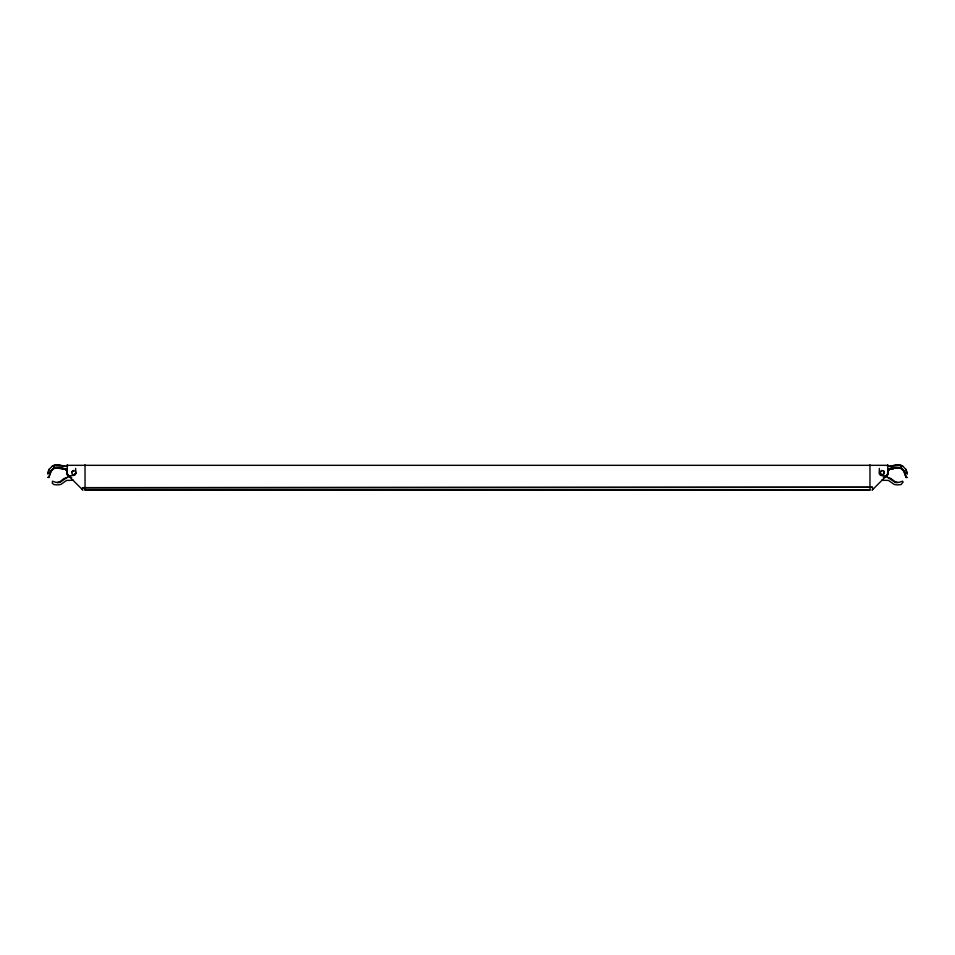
<?xml version="1.0" encoding="UTF-8"?>
<svg xmlns="http://www.w3.org/2000/svg" width="955" height="955" viewBox="0 0 955 955"><rect width="100%" height="100%" fill="white"/><g stroke="black" fill="none" stroke-linecap="round" stroke-linejoin="round"><path stroke-width="1.43" d="M906.152 477.416L903.633 470.946L901.317 468.63L897.819 467.687L889.26 469.371L887.935 471.424L887.637 474.742L885.727 475.841L882.277 475.841L880.379 475.244L879.161 473.656L879.376 468.392M49.027 477.357L50.531 470.982L53.528 468.284M902.845 482.239L901.138 484.567L897.27 484.913L894.178 484.448L888.496 480.413L881.656 480.246M48.968 469.502L47.75 474.05L48.908 469.526L52.298 466.171M49.159 476.438L51.367 470.946L53.683 468.63L57.181 467.687L60.046 468.034M49.636 474.408L50.782 471.221L53.719 468.619M49.505 474.42L51.033 470.755L53.492 468.296L57.133 467.317M886.789 475.566L885.954 476.402M887.935 471.424L889.487 469.323L892.722 468.272M872.607 489.652L872.488 488.423M872.07 490.19L887.314 474.945A1.659 1.659 0 0 0 887.792 473.776L887.792 464.81M71.744 472.068L73.272 470.6M74.287 474.707L75.815 473.238M881.775 470.6L880.247 472.068L880.749 474.122M882.79 474.707L884.318 473.238L883.805 471.185M65.859 478.3L59.962 482.359L57.3 482.764M893.725 467.962L895.742 467.353M900.899 467.305L888.305 468.821M895.492 467.855L890.191 469.072M52.262 466.171L56.858 464.942L67.554 466.303M893.379 468.475L889.487 469.323L897.879 467.317L901.508 468.296L903.967 470.755L906.295 477.416L907.25 477.416L905.77 477.357M894.226 467.807L888.496 468.821L896.661 467.484M888.496 468.821L889.415 468.654M889.857 468.929L897.819 467.687L889.654 468.941M889.857 468.917L894.298 468.177M67.435 477.5L64.128 478.491L59.747 481.833L56.011 482.394L52.43 481.189L52.31 483.158L53.862 484.579L57.73 484.925L60.822 484.46L66.504 480.437L73.344 480.258M887.446 466.303L898.142 464.942L902.738 466.171M889.845 466.362L900.899 464.942L900.899 466.398M893.808 465.479L898.154 464.942M67.208 465.324L887.792 465.324M54.101 467.305L59.258 467.353L65.513 469.323L67.065 471.424L67.363 474.742L69.273 475.841L74.621 475.244L75.839 473.656L75.624 468.392M49.23 477.357L47.75 477.357L48.705 477.416M71.637 477.5L67.721 476.891L67.113 470.552M883.363 477.5L887.279 476.891L887.887 470.552M85.031 489.784L869.969 489.784M65.179 468.762L66.504 468.821L65.346 468.607M66.695 468.821L63.949 468.595M63.018 468.547L65.513 469.323L54.101 467.687L54.101 464.942L65.155 466.362M56.846 464.942L61.192 465.479M64.809 469.072L59.508 467.855M58.339 467.484L60.774 467.807M65.143 468.917L57.169 467.687L65.346 468.941M897.712 482.741L895.038 482.347L889.141 478.276M887.565 477.488L890.872 478.467L895.253 481.821L898.989 482.382L902.571 481.177L902.869 482.06M60.702 468.177L65.143 468.929M65.585 468.654L66.504 468.821M59.771 467.592L61.693 468.129L59.592 467.496M62.529 468.368L65.74 469.371L67.065 471.424M69.047 476.402L68.211 475.566M901.281 468.619L904.218 471.221L905.364 474.408M901.472 468.284L903.466 470.087M902.702 466.171L906.092 469.526L907.25 474.11L906.032 469.502M82.393 489.652L82.512 488.423M82.93 490.19L67.686 474.945A1.659 1.659 0 0 1 67.208 473.776L67.208 464.81M904.469 470.982L905.973 477.357M869.969 464.81L869.969 490.19L85.031 490.19L85.031 464.81M73.249 470.505L71.661 472.045L72.186 474.181L74.311 474.802L75.899 473.262L75.373 471.125L73.249 470.505M881.752 470.505L880.164 472.045L880.689 474.181L882.802 474.802L884.402 473.262L883.876 471.125L881.752 470.505M872.488 487.277L82.512 487.683L872.488 487.277"/></g></svg>
